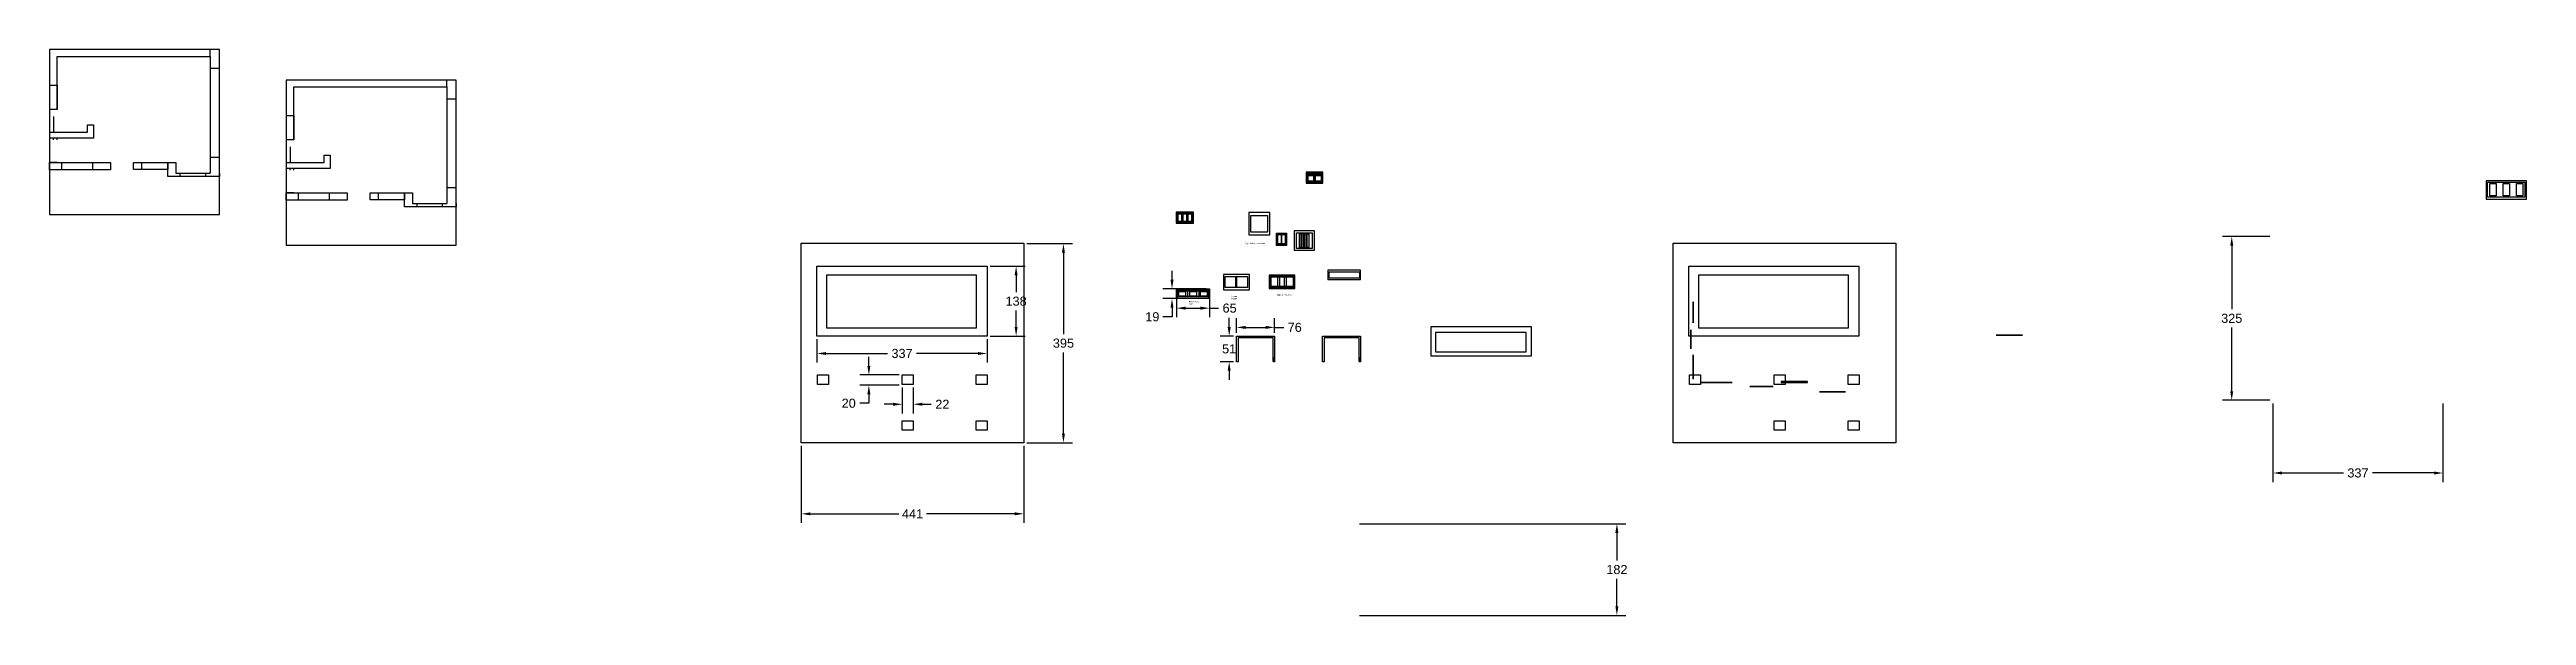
# Model space of a CAD drawing. Header units: millimetres. Extents: x -1543 to 3371, y -450 to 671.
import ezdxf

# ---------------------------------------------------------------- set-up
doc = ezdxf.new("R2010")
doc.units = ezdxf.units.MM
doc.styles.get("Standard").update_dxf_attribs({"font": 'arial.ttf'})
doc.dimstyles.get("Standard").update_dxf_attribs({"dimscale": 100, "dimtxt": 0.18, "dimasz": 0.18, "dimexe": 0.18, "dimexo": 0.0625, "dimgap": 0.09, "dimtad": 0, "dimtih": 1, "dimtoh": 1, "dimdec": 0, "dimzin": 0, "dimdsep": 46, "dimtxsty": 'Standard', "dimcen": 0.09, "dimadec": 0, "dimazin": 0, "dimtfac": 1, "dimtdec": 0, "dimtofl": 0, "dimtmove": 0, "dimatfit": 3, "dimfxl": 1, "dimtolj": 1, "dimtzin": 0, "dimarcsym": 0})

# ---------------------------------------------------------------- blocks, each defined once
blk = doc.blocks.new('*D1')
at = {"color": 0, "lineweight": -2, "transparency": 16777216}
for p, q in [((2861.5, 300.8), (2768.1, 300.8)), ((2786.1, 282.8), (2786.1, 156.7)), ((2786.1, -5.8), (2786.1, 120.3)), ((2861.5, -23.8), (2768.1, -23.8))]:
    blk.add_line(p, q, dxfattribs=at)
at = {"color": 0, "transparency": 16777216}
for points in [[(2783.1, 282.8), (2789.1, 282.8), (2786.1, 300.8)], [(2783.1, -5.8), (2789.1, -5.8), (2786.1, -23.8)]]:
    blk.add_solid(points, dxfattribs=at)
at = {"layer": 'Defpoints', "color": 0, "transparency": 16777216}
for p in [(2786.1, 300.8), (2867.8, 300.8, 4.7), (2867.8, -23.8, 2.3)]:
    blk.add_point(p, dxfattribs=at)
at = {"color": 0, "transparency": 16777216, "insert": (2786.1, 138.5), "char_height": 18, "attachment_point": 5}
blk.add_mtext('\\A1;325', dxfattribs=at)
blk = doc.blocks.new('*D2')
at = {"color": 0, "lineweight": -2, "transparency": 16777216}
for p, q in [((2867.8, -30), (2867.8, -185.9)), ((3205.2, -30), (3205.2, -185.9)), ((2885.8, -167.9), (3007.6, -167.9)), ((3187.2, -167.9), (3065.4, -167.9))]:
    blk.add_line(p, q, dxfattribs=at)
at = {"color": 0, "transparency": 16777216}
for points in [[(2885.8, -164.9), (2885.8, -170.9), (2867.8, -167.9)], [(3187.2, -164.9), (3187.2, -170.9), (3205.2, -167.9)]]:
    blk.add_solid(points, dxfattribs=at)
at = {"layer": 'Defpoints', "color": 0, "transparency": 16777216}
for p in [(2867.8, -23.8, 4.7), (3205.2, -23.8, 4.7), (3205.2, -167.9)]:
    blk.add_point(p, dxfattribs=at)
at = {"color": 0, "transparency": 16777216, "insert": (3036.5, -167.9), "char_height": 18, "attachment_point": 5}
blk.add_mtext('\\A1;337', dxfattribs=at)
blk = doc.blocks.new('*D3')
at = {"layer": 'Defpoints', "color": 0, "transparency": 16777216}
for p in [(1780.7, 119.4), (1709.8, 79.7, 132.5), (1709.8, 79.7, 132.5), (1709.8, 79.7, 154.9), (1709.8, 79.7, 154.9)]:
    blk.add_point(p, dxfattribs=at)
blk = doc.blocks.new('*D4')
at = {"layer": 'Defpoints', "color": 0, "transparency": 16777216}
for p in [(1709.8, 66.3, 200.5), (1709.8, 66.3, 200.5), (1709.8, 66.3, 238.9), (1709.8, 18), (1709.8, 18, 200.5)]:
    blk.add_point(p, dxfattribs=at)
blk = doc.blocks.new('*D5')
at = {"layer": 'Defpoints', "color": 0, "transparency": 16777216}
for p in [(1709.8, 66.3, 238.9), (1709.8, 18, 200.5), (1709.8, 18, 238.9), (1709.8, 18, 238.9), (1892.3, 18)]:
    blk.add_point(p, dxfattribs=at)
blk = doc.blocks.new('*D7')
at = {"color": 0, "lineweight": -2, "transparency": 16777216}
for p, q in [((396.2, 286.8), (486.5, 286.8)), ((468.5, 268.8), (468.5, 107.5)), ((468.5, -90.1), (468.5, 71.1)), ((396.2, -108.1), (486.5, -108.1))]:
    blk.add_line(p, q, dxfattribs=at)
at = {"color": 0, "transparency": 16777216}
for points in [[(465.5, 268.8), (471.5, 268.8), (468.5, 286.8)], [(465.5, -90.1), (471.5, -90.1), (468.5, -108.1)]]:
    blk.add_solid(points, dxfattribs=at)
at = {"layer": 'Defpoints', "color": 0, "transparency": 16777216}
for p in [(389.9, 286.8), (389.9, -108.1), (468.5, -108.1)]:
    blk.add_point(p, dxfattribs=at)
at = {"color": 0, "transparency": 16777216, "insert": (468.5, 89.3), "char_height": 18, "attachment_point": 5}
blk.add_mtext('\\A1;395', dxfattribs=at)
blk = doc.blocks.new('*D8')
at = {"color": 0, "lineweight": -2, "transparency": 16777216}
for p, q in [((-51.5, -114.4), (-51.5, -266.8)), ((389.9, -114.4), (389.9, -266.8)), ((-33.5, -248.8), (141.7, -248.8)), ((371.9, -248.8), (196.7, -248.8))]:
    blk.add_line(p, q, dxfattribs=at)
at = {"color": 0, "transparency": 16777216}
for points in [[(-33.5, -245.8), (-33.5, -251.8), (-51.5, -248.8)], [(371.9, -245.8), (371.9, -251.8), (389.9, -248.8)]]:
    blk.add_solid(points, dxfattribs=at)
at = {"layer": 'Defpoints', "color": 0, "transparency": 16777216}
for p in [(-51.5, -108.1), (389.9, -108.1), (389.9, -248.8)]:
    blk.add_point(p, dxfattribs=at)
at = {"color": 0, "transparency": 16777216, "insert": (169.2, -248.8), "char_height": 18, "attachment_point": 5}
blk.add_mtext('\\A1;441', dxfattribs=at)
blk = doc.blocks.new('*D9')
at = {"color": 0, "lineweight": -2, "transparency": 16777216}
for p, q in [((323.1, 241.7), (392.6, 241.7)), ((374.6, 223.7), (374.6, 190.7)), ((374.6, 121.3), (374.6, 154.3)), ((323.1, 103.3), (392.6, 103.3))]:
    blk.add_line(p, q, dxfattribs=at)
at = {"color": 0, "transparency": 16777216}
for points in [[(371.6, 223.7), (377.6, 223.7), (374.6, 241.7)], [(371.6, 121.3), (377.6, 121.3), (374.6, 103.3)]]:
    blk.add_solid(points, dxfattribs=at)
at = {"layer": 'Defpoints', "color": 0, "transparency": 16777216}
for p in [(316.9, 241.7), (316.9, 103.3), (374.6, 103.3)]:
    blk.add_point(p, dxfattribs=at)
at = {"color": 0, "transparency": 16777216, "insert": (374.6, 172.5), "char_height": 18, "attachment_point": 5}
blk.add_mtext('\\A1;138', dxfattribs=at)
blk = doc.blocks.new('*D10')
at = {"color": 0, "lineweight": -2, "transparency": 16777216}
for p, q in [((-20.4, 97), (-20.4, 50.9)), ((-2.4, 68.9), (119.4, 68.9)), ((298.9, 68.9), (177.1, 68.9)), ((316.9, 97), (316.9, 50.9))]:
    blk.add_line(p, q, dxfattribs=at)
at = {"color": 0, "transparency": 16777216}
for points in [[(-2.4, 71.9), (-2.4, 65.9), (-20.4, 68.9)], [(298.9, 71.9), (298.9, 65.9), (316.9, 68.9)]]:
    blk.add_solid(points, dxfattribs=at)
at = {"layer": 'Defpoints', "color": 0, "transparency": 16777216}
for p in [(-20.4, 103.3), (316.9, 103.3), (-20.4, 68.9)]:
    blk.add_point(p, dxfattribs=at)
at = {"color": 0, "transparency": 16777216, "insert": (148.3, 68.9), "char_height": 18, "attachment_point": 5}
blk.add_mtext('\\A1;337', dxfattribs=at)
blk = doc.blocks.new('*D11')
at = {"color": 0, "lineweight": -2, "transparency": 16777216}
for p, q in [((148.7, 1.4), (148.7, -49.7)), ((170.3, 1.4), (170.3, -49.7)), ((130.7, -31.7), (112.7, -31.7)), ((188.3, -31.7), (206.3, -31.7))]:
    blk.add_line(p, q, dxfattribs=at)
at = {"color": 0, "transparency": 16777216}
for points in [[(130.7, -28.7), (130.7, -34.7), (148.7, -31.7)], [(188.3, -28.7), (188.3, -34.7), (170.3, -31.7)]]:
    blk.add_solid(points, dxfattribs=at)
at = {"layer": 'Defpoints', "color": 0, "transparency": 16777216}
for p in [(148.7, 7.6), (170.3, 7.6), (170.3, -31.7)]:
    blk.add_point(p, dxfattribs=at)
at = {"color": 0, "transparency": 16777216, "insert": (228.3, -31.7), "char_height": 18, "attachment_point": 5}
blk.add_mtext('\\A1;22', dxfattribs=at)
blk = doc.blocks.new('*D12')
at = {"color": 0, "lineweight": -2, "transparency": 16777216}
for p, q in [((82.5, 44.3), (82.5, 62.3)), ((142.5, 26.3), (64.5, 26.3)), ((142.5, 6.3), (64.5, 6.3)), ((82.5, -29.7), (64.5, -29.7)), ((82.5, -11.7), (82.5, -29.7))]:
    blk.add_line(p, q, dxfattribs=at)
at = {"color": 0, "transparency": 16777216}
for points in [[(79.5, 44.3), (85.5, 44.3), (82.5, 26.3)], [(79.5, -11.7), (85.5, -11.7), (82.5, 6.3)]]:
    blk.add_solid(points, dxfattribs=at)
at = {"layer": 'Defpoints', "color": 0, "transparency": 16777216}
for p in [(82.5, 6.3), (148.7, 26.3), (148.7, 6.3)]:
    blk.add_point(p, dxfattribs=at)
at = {"color": 0, "transparency": 16777216, "insert": (42.5, -29.7), "char_height": 18, "attachment_point": 5}
blk.add_mtext('\\A1;20', dxfattribs=at)
blk = doc.blocks.new('*D13')
at = {"color": 0, "lineweight": -2, "transparency": 16777216}
for p, q in [((1055.5, -268.5), (1584.4, -268.5)), ((1566.4, -286.5), (1566.4, -341.1)), ((1566.4, -432.1), (1566.4, -377.5)), ((1055.5, -450.1), (1584.4, -450.1))]:
    blk.add_line(p, q, dxfattribs=at)
at = {"color": 0, "transparency": 16777216}
for points in [[(1563.4, -286.5), (1569.4, -286.5), (1566.4, -268.5)], [(1563.4, -432.1), (1569.4, -432.1), (1566.4, -450.1)]]:
    blk.add_solid(points, dxfattribs=at)
at = {"layer": 'Defpoints', "color": 0, "transparency": 16777216}
for p in [(1049.3, -268.5), (1049.3, -450.1), (1566.4, -450.1)]:
    blk.add_point(p, dxfattribs=at)
at = {"color": 0, "transparency": 16777216, "insert": (1566.4, -359.3), "char_height": 18, "attachment_point": 5}
blk.add_mtext('\\A1;182', dxfattribs=at)
blk = doc.blocks.new('*D14')
at = {"color": 0, "lineweight": -2, "transparency": 16777216}
for p, q in [((692.7, 190.7), (692.7, 140.8)), ((710.7, 158.8), (740.1, 158.8)), ((758.1, 190.7), (758.1, 140.8)), ((758.1, 158.8), (776.1, 158.8))]:
    blk.add_line(p, q, dxfattribs=at)
at = {"color": 0, "transparency": 16777216}
for points in [[(710.7, 161.8), (710.7, 155.8), (692.7, 158.8)], [(740.1, 161.8), (740.1, 155.8), (758.1, 158.8)]]:
    blk.add_solid(points, dxfattribs=at)
at = {"layer": 'Defpoints', "color": 0, "transparency": 16777216}
for p in [(692.7, 196.9), (758.1, 196.9), (758.1, 158.8)]:
    blk.add_point(p, dxfattribs=at)
at = {"color": 0, "transparency": 16777216, "insert": (798.1, 158.8), "char_height": 18, "attachment_point": 5}
blk.add_mtext('\\A1;65', dxfattribs=at)
blk = doc.blocks.new('*D15')
at = {"color": 0, "lineweight": -2, "transparency": 16777216}
for p, q in [((751.8, 196.9), (665.9, 196.9)), ((683.9, 214.9), (683.9, 232.9)), ((751.8, 177.6), (665.9, 177.6)), ((683.9, 159.6), (683.9, 141.6)), ((683.9, 141.6), (665.9, 141.6))]:
    blk.add_line(p, q, dxfattribs=at)
at = {"color": 0, "transparency": 16777216}
for points in [[(680.9, 214.9), (686.9, 214.9), (683.9, 196.9)], [(680.9, 159.6), (686.9, 159.6), (683.9, 177.6)]]:
    blk.add_solid(points, dxfattribs=at)
at = {"layer": 'Defpoints', "color": 0, "transparency": 16777216}
for p in [(758.1, 196.9), (683.9, 177.6), (758.1, 177.6)]:
    blk.add_point(p, dxfattribs=at)
at = {"color": 0, "transparency": 16777216, "insert": (644.8, 141.6), "char_height": 18, "attachment_point": 5}
blk.add_mtext('\\A1;19', dxfattribs=at)
blk = doc.blocks.new('*D16')
at = {"color": 0, "lineweight": -2, "transparency": 16777216}
for p, q in [((811.9, 109.7), (811.9, 138.6)), ((829.9, 120.6), (869.5, 120.6)), ((887.5, 109.7), (887.5, 138.6)), ((887.5, 120.6), (905.5, 120.6))]:
    blk.add_line(p, q, dxfattribs=at)
at = {"color": 0, "transparency": 16777216}
for points in [[(829.9, 123.6), (829.9, 117.6), (811.9, 120.6)], [(869.5, 123.6), (869.5, 117.6), (887.5, 120.6)]]:
    blk.add_solid(points, dxfattribs=at)
at = {"layer": 'Defpoints', "color": 0, "transparency": 16777216}
for p in [(811.9, 103.4), (887.5, 120.6), (887.5, 103.4)]:
    blk.add_point(p, dxfattribs=at)
at = {"color": 0, "transparency": 16777216, "insert": (927.3, 120.6), "char_height": 18, "attachment_point": 5}
blk.add_mtext('\\A1;76', dxfattribs=at)
blk = doc.blocks.new('*D17')
at = {"color": 0, "lineweight": -2, "transparency": 16777216}
for p, q in [((805.6, 103.4), (779.3, 103.4)), ((797.3, 121.4), (797.3, 139.4)), ((805.6, 52.7), (779.3, 52.7)), ((797.3, 34.7), (797.3, 16.7))]:
    blk.add_line(p, q, dxfattribs=at)
at = {"color": 0, "transparency": 16777216}
for points in [[(794.3, 121.4), (800.3, 121.4), (797.3, 103.4)], [(794.3, 34.7), (800.3, 34.7), (797.3, 52.7)]]:
    blk.add_solid(points, dxfattribs=at)
at = {"layer": 'Defpoints', "color": 0, "transparency": 16777216}
for p in [(811.9, 103.4), (797.3, 52.7), (811.9, 52.7)]:
    blk.add_point(p, dxfattribs=at)
at = {"color": 0, "transparency": 16777216, "insert": (797.3, 78), "char_height": 18, "attachment_point": 5}
blk.add_mtext('\\A1;51', dxfattribs=at)

msp = doc.modelspace()

# ---------------------------------------------------------------- linework, layer by layer
for p, q in [((-1224.5, 657.5), (-1224.5, 671.2)), ((-1542.8, 600.9), (-1527.7, 600.9)), ((-1527.7, 600.9), (-1527.7, 552.5)), ((-1224.5, 634.1), (-1205.8, 634.1)), ((-754.9, 597.3, 80), (-754.9, 610.9, 80)), ((-1527.7, 552.5), (-1542.8, 552.5)), ((-1073.3, 540.7, 80), (-1058.2, 540.7, 80)), ((-1058.2, 540.7, 80), (-1058.2, 492.2, 80)), ((-754.9, 573.8, 80), (-736.3, 573.8, 80)), ((-1542.8, 507.7), (-1467.6, 507.7)), ((-1455.8, 495.8), (-1542.8, 495.8)), ((-1535.1, 538.7), (-1535.1, 507.7)), ((-1534.8, 492.3), (-1534.8, 495.8)), ((-1527.7, 492.3), (-1527.7, 495.8)), ((-1467.6, 507.7), (-1467.6, 522.3)), ((-1467.6, 522.3), (-1455.9, 522.3)), ((-1455.9, 522.3), (-1455.9, 507.7)), ((-1455.9, 507.7), (-1455.8, 507.7)), ((-1455.8, 507.7), (-1455.8, 498.9)), ((-1455.8, 498.9), (-1455.8, 495.8)), ((-1058.2, 492.2, 80), (-1073.3, 492.2, 80)), ((-1527.7, 447.4), (-1542.8, 447.4)), ((-1519.4, 447.4), (-1519.4, 433.2)), ((-1457.6, 447.4), (-1457.6, 433.2)), ((-1360.3, 447.4), (-1360.3, 433.7)), ((-1224.5, 458), (-1205.8, 458)), ((-1224.5, 447.4), (-1224.5, 426.2)), ((-1073.3, 447.4, 80), (-998.1, 447.4, 80)), ((-1065.5, 478.5, 80), (-1065.5, 447.4, 80)), ((-998.1, 447.4, 80), (-998.1, 462.1, 80)), ((-998.1, 462.1, 80), (-986.3, 462.1, 80)), ((-986.3, 462.1, 80), (-986.3, 447.4, 80)), ((-986.3, 447.4, 80), (-986.2, 447.4, 80)), ((-986.2, 447.4, 80), (-986.2, 438.7, 80)), ((-1284.1, 426.2), (-1284.1, 419.5)), ((-1233.4, 426.2), (-1233.4, 419.5)), ((-986.2, 435.6, 80), (-1073.3, 435.6, 80)), ((-1065.2, 432.1, 80), (-1065.2, 435.6, 80)), ((-1058.2, 432.1, 80), (-1058.2, 435.6, 80)), ((-986.2, 438.7, 80), (-986.2, 435.6, 80)), ((-754.9, 397.7, 80), (-736.3, 397.7, 80)), ((950.2, 426), (983.2, 426)), ((966.7, 423.7), (966.7, 408.1)), ((-1058.2, 387.2, 80), (-1073.3, 387.2, 80)), ((-1049.8, 387.2, 80), (-1049.8, 373, 80)), ((-988, 387.2, 80), (-988, 373, 80)), ((-890.8, 387.2, 80), (-890.8, 373.5, 80)), ((-814.5, 365.9, 80), (-814.5, 359.3, 80)), ((-763.8, 365.9, 80), (-763.8, 359.3, 80)), ((-754.9, 387.2, 80), (-754.9, 365.9, 80)), ((810, 221.6), (810, 199.5)), ((810, 221.6), (810, 199.5)), ((810, 221.6), (810, 199.5)), ((810, 221.6), (810, 199.5)), ((810, 221.6), (810, 199.5)), ((810, 221.6), (810, 199.5)), ((812.1, 221.6), (812.1, 199.5)), ((812.1, 221.6), (812.1, 199.5)), ((714.3, 195.3), (714.3, 181.6)), ((714.3, 195.3), (714.3, 181.6)), ((736.9, 195.3), (736.9, 181.6)), ((736.9, 195.3), (736.9, 181.6)), ((737.3, 181.6), (737.3, 181.6)), ((737.3, 181.6), (737.3, 181.6)), ((815.3, 65.7), (815.3, 52.7)), ((884.3, 61.7), (884.3, 52.7)), ((986, 65.7), (986, 52.7)), ((1055, 61.7), (1055, 52.7))]:
    msp.add_line(p, q)
at = {"extrusion": (-1, 1.83697e-16, 6.12323e-17)}
msp.add_line((1717.8, 42.4, 237.7), (1717.8, 42.4, 203.8), dxfattribs=at)
at = {"extrusion": (0, -1, 6.12323e-17)}
for p, q in [((1753.2, 11.3, 245.1), (1753.2, 11.3, 231.4)), ((1775.8, 11.3, 245.1), (1775.8, 11.3, 231.4))]:
    msp.add_line(p, q, dxfattribs=at)
at = {"extrusion": (0, -0.998113, 0.061396)}
for p, q in [((1916.9, 13.2, 230.8), (1916.9, 11.9, 208.8)), ((1916.9, 13.2, 230.8), (1916.9, 11.9, 208.8)), ((1916.9, 13.2, 230.8), (1916.9, 11.9, 208.8)), ((1919, 13.2, 230.8), (1919, 11.9, 208.8))]:
    msp.add_line(p, q, dxfattribs=at)
for points in [[(-1542.8, 344.2), (-1205.8, 344.2), (-1205.8, 671.2), (-1542.8, 671.2)], [(-1542.8, 447.4), (-1422.2, 447.4), (-1422.2, 433.2), (-1542.8, 433.2)], [(-1376.1, 447.4), (-1308, 447.4), (-1308, 433.7), (-1376.1, 433.7)], [(950.2, 406.3), (983.2, 406.3), (983.2, 428.3), (950.2, 428.3)], [(951.8, 423.7), (981.5, 423.7), (981.5, 408.1), (951.8, 408.1)], [(953.8, 421.9), (964.5, 421.9), (964.5, 410.2), (953.8, 410.2)], [(968.8, 421.9), (979.5, 421.9), (979.5, 410.2), (968.8, 410.2)], [(3290.8, 374.9), (3370.8, 374.9), (3370.8, 410.9), (3290.8, 410.9)], [(3293.7, 408.2), (3367.6, 408.2), (3367.6, 378.7), (3293.7, 378.7)], [(3298.4, 405.8), (3311, 405.8), (3311, 381.3), (3298.4, 381.3)], [(3324.6, 406), (3337.3, 406), (3337.3, 381.5), (3324.6, 381.5)], [(3351, 405.8), (3363.6, 405.8), (3363.6, 381.3), (3351, 381.3)], [(692.3, 327.2), (726.3, 327.2), (726.3, 349.2), (692.3, 349.2)], [(694, 347.5), (724.6, 347.5), (724.6, 328.9), (694, 328.9)], [(696, 345.9), (702.8, 345.9), (702.8, 330.2), (696, 330.2)], [(706, 346), (712.8, 346), (712.8, 330.3), (706, 330.3)], [(715.8, 345.9), (722.6, 345.9), (722.6, 330.2), (715.8, 330.2)], [(836.2, 304.3), (878.2, 304.3), (878.2, 348.3), (836.2, 348.3)], [(840.2, 342.7), (873.5, 342.7), (873.5, 309.4), (840.2, 309.4)], [(891.2, 307.7), (910.8, 307.7), (910.8, 283), (891.2, 283)], [(892.3, 306.6), (909.7, 306.6), (909.7, 284.3), (892.3, 284.3)], [(893.5, 304.5), (900.2, 304.5), (900.2, 286.4), (893.5, 286.4)], [(901.9, 304.5), (908.6, 304.5), (908.6, 286.4), (901.9, 286.4)], [(926.5, 311.7), (926.5, 273.7), (966.5, 273.7), (966.5, 311.7)], [(961.7, 308.2), (961.7, 277.2), (930.5, 277.2), (930.5, 308.2)], [(936.3, 306), (936.3, 279.1), (940.3, 279.1), (940.3, 306)], [(941.3, 306), (941.3, 279.1), (945.3, 279.1), (945.3, 306)], [(946.4, 306), (946.4, 279.1), (950.4, 279.1), (950.4, 306)], [(955.6, 306), (955.6, 279.1), (952.1, 279.1), (952.1, 306)], [(-51.5, 287.8), (389.9, 287.8), (389.9, -108.1), (-51.5, -108.1)], [(1678.2, 287.8), (2119.7, 287.8), (2119.7, -108.1), (1678.2, -108.1)], [(-20.4, 241.7), (316.9, 241.7), (316.9, 103.3), (-20.4, 103.3)], [(-1, 224.5), (295.4, 224.5), (295.4, 119.4), (-1, 119.4)], [(692.7, 196.9), (758.1, 196.9), (758.1, 177.6), (692.7, 177.6)], [(785.7, 195.4), (837.7, 195.4), (837.7, 225.4), (785.7, 225.4)], [(785.7, 195.4), (837.7, 195.4), (837.7, 225.4), (785.7, 225.4)], [(789.4, 221.6), (833.9, 221.6), (833.9, 199.5), (789.4, 199.5)], [(789.4, 221.6), (833.9, 221.6), (833.9, 199.5), (789.4, 199.5)], [(876.6, 197.4), (927.6, 197.4), (927.6, 224.4), (876.6, 224.4)], [(876.6, 197.4), (927.6, 197.4), (927.6, 224.4), (876.6, 224.4)], [(878.6, 222), (925.6, 222), (925.6, 199.9), (878.6, 199.9)], [(878.6, 222), (925.6, 222), (925.6, 199.9), (878.6, 199.9)], [(880.4, 220.7), (897.3, 220.7), (897.3, 201.7), (880.4, 201.7)], [(880.4, 220.7), (897.3, 220.7), (897.3, 201.7), (880.4, 201.7)], [(893.6, 220.7), (910.5, 220.7), (910.5, 201.7), (893.6, 201.7)], [(893.6, 220.7), (910.5, 220.7), (910.5, 201.7), (893.6, 201.7)], [(907.1, 220.7), (923.9, 220.7), (923.9, 201.7), (907.1, 201.7)], [(907.1, 220.7), (923.9, 220.7), (923.9, 201.7), (907.1, 201.7)], [(993.1, 215.3), (1058.1, 215.3), (1058.1, 234.3), (993.1, 234.3)], [(995.5, 230.9), (1055.7, 230.9), (1055.7, 218.1), (995.5, 218.1)], [(1709.4, 241.7), (2046.6, 241.7), (2046.6, 103.3), (1709.4, 103.3)], [(1728.7, 224.5), (2025.1, 224.5), (2025.1, 119.4), (1728.7, 119.4)], [(694.4, 179.3), (756.4, 179.3), (756.4, 195.3), (694.4, 195.3)], [(694.4, 179.3), (756.4, 179.3), (756.4, 195.3), (694.4, 195.3)], [(695.8, 193.4), (754.8, 193.4), (754.8, 181.6), (695.8, 181.6)], [(695.8, 193.4), (754.8, 193.4), (754.8, 181.6), (695.8, 181.6)], [(697.4, 191.8), (710.6, 191.8), (710.6, 182.5), (697.4, 182.5)], [(697.4, 191.8), (710.6, 191.8), (710.6, 182.5), (697.4, 182.5)], [(719.1, 191.8), (732.3, 191.8), (732.3, 182.5), (719.1, 182.5)], [(719.1, 191.8), (732.3, 191.8), (732.3, 182.5), (719.1, 182.5)], [(740.2, 191.8), (753.4, 191.8), (753.4, 182.5), (740.2, 182.5)], [(740.2, 191.8), (753.4, 191.8), (753.4, 182.5), (740.2, 182.5)], [(1197.2, 64.3), (1397.2, 64.3), (1397.2, 121.6), (1197.2, 121.6)], [(1206.4, 72.2), (1386.4, 72.2), (1386.4, 110.2), (1206.4, 110.2)], [(-19.3, 26.3), (2.3, 26.3), (2.3, 7.6), (-19.3, 7.6)], [(148.7, 26.3), (170.3, 26.3), (170.3, 7.6), (148.7, 7.6)], [(295.5, 26.3), (317.1, 26.3), (317.1, 7.6), (295.5, 7.6)], [(1710.5, 26.3), (1732, 26.3), (1732, 7.6), (1710.5, 7.6)], [(1878.5, 26.3), (1900.1, 26.3), (1900.1, 7.6), (1878.5, 7.6)], [(2025.2, 26.3), (2046.8, 26.3), (2046.8, 7.6), (2025.2, 7.6)], [(148.7, -64.2), (170.3, -64.2), (170.3, -82.8), (148.7, -82.8)], [(295.5, -64.2), (317.1, -64.2), (317.1, -82.8), (295.5, -82.8)], [(1878.5, -64.2), (1900.1, -64.2), (1900.1, -82.8), (1878.5, -82.8)], [(2025.2, -64.2), (2046.8, -64.2), (2046.8, -82.8), (2025.2, -82.8)]]:
    msp.add_lwpolyline(points, close=True)
for points in [[(-1527.7, 552.5), (-1527.7, 657.5), (-1224.5, 657.5), (-1224.5, 447.4)], [(-1292.5, 419.6), (-1308, 419.6), (-1308, 447.4), (-1292.5, 447.4), (-1292.5, 426.2)], [(-1292.5, 426.2), (-1224.5, 426.2)], [(-1205.8, 426.2), (-1205.8, 419.5), (-1292.5, 419.5), (-1292.5, 419.6)], [(815.3, 52.7), (811.9, 52.7), (811.9, 103.4), (887.5, 103.4), (887.5, 52.7), (884.3, 52.7)], [(884.3, 54), (884.3, 100), (815.3, 100), (815.3, 54)], [(986, 52.7), (982.5, 52.7), (982.5, 103.4), (1058.1, 103.4), (1058.1, 52.7), (1055, 52.7)], [(1055, 54), (1055, 100), (986, 100), (986, 54)]]:
    msp.add_lwpolyline(points)
for points, elevation in [([(-1073.3, 283.9), (-736.3, 283.9), (-736.3, 610.9), (-1073.3, 610.9)], 80), ([(-1073.3, 387.2), (-952.6, 387.2), (-952.6, 373), (-1073.3, 373)], 80), ([(-906.5, 387.2), (-838.4, 387.2), (-838.4, 373.5), (-906.5, 373.5)], 80), ([(1830.4, 3.8), (1876.5, 3.8), (1876.5, 3.8), (1830.4, 3.8)], 248.7)]:
    msp.add_lwpolyline(points, close=True, dxfattribs=dict(elevation=elevation))
at = {"elevation": 80}
for points in [[(-1058.2, 492.2), (-1058.2, 597.3), (-754.9, 597.3), (-754.9, 387.2)], [(-822.9, 359.3), (-838.4, 359.3), (-838.4, 387.2), (-822.9, 387.2), (-822.9, 365.9)], [(-822.9, 365.9), (-754.9, 365.9)], [(-736.3, 365.9), (-736.3, 359.3), (-822.9, 359.3), (-822.9, 359.3)]]:
    msp.add_lwpolyline(points, dxfattribs=at)
at = {"extrusion": (-1, 1.83697e-16, 6.12323e-17)}
for points, elevation in [([(-171.5, 197.9), (-129.5, 197.9), (-129.5, 241.9), (-171.5, 241.9)], -1717.9), ([(-167.5, 236.3), (-134.1, 236.3), (-134.1, 203), (-167.5, 203)], -1717.9), ([(-116.1, 212.1), (-78.1, 212.1), (-78.1, 252.1), (-116.1, 252.1)], -1713.2), ([(-112.6, 247.4), (-81.7, 247.4), (-81.7, 216.2), (-112.6, 216.2)], -1713.2), ([(-110.5, 241.2), (-83.6, 241.2), (-83.6, 237.8), (-110.5, 237.8)], -1713.2), ([(-110.5, 232), (-83.6, 232), (-83.6, 236), (-110.5, 236)], -1713.2), ([(-110.5, 227), (-83.6, 227), (-83.6, 231), (-110.5, 231)], -1713.2), ([(-110.5, 221.9), (-83.6, 221.9), (-83.6, 225.9), (-110.5, 225.9)], -1713.2), ([(-66.3, 200.5), (-18.3, 200.5), (-18.3, 240.5), (-66.3, 240.5)], -1717.8), ([(-63.9, 237.7), (-20.8, 237.7), (-20.8, 203.8), (-63.9, 203.8)], -1717.8), ([(-62.2, 235.2), (-44.1, 235.2), (-44.1, 205.8), (-62.2, 205.8)], -1717.8), ([(-40.3, 235.2), (-22.2, 235.2), (-22.2, 205.8), (-40.3, 205.8)], -1717.8)]:
    msp.add_lwpolyline(points, close=True, dxfattribs=dict(at, elevation=elevation))
at = {"extrusion": (0, -1, 6.12323e-17)}
for points, elevation in [([(2318.8, -7), (2370.8, -7), (2370.8, 8), (2318.8, 8)], -105), ([(2320.6, 6.3), (2369.3, 6.3), (2369.3, -5.4), (2320.6, -5.4)], -105), ([(2322.2, 4.6), (2330.7, 4.6), (2330.7, -4.1), (2322.2, -4.1)], -105), ([(2334.8, 4.6), (2343.4, 4.6), (2343.4, -4.1), (2334.8, -4.1)], -105), ([(2347.2, 4.6), (2355.8, 4.6), (2355.8, -4.1), (2347.2, -4.1)], -105), ([(2359.3, 4.6), (2367.9, 4.6), (2367.9, -4.1), (2359.3, -4.1)], -105), ([(1733.3, 229.1), (1795.3, 229.1), (1795.3, 245.1), (1733.3, 245.1)], -11.3), ([(1734.7, 243.2), (1793.7, 243.2), (1793.7, 231.4), (1734.7, 231.4)], -11.3), ([(1736.2, 241.5), (1749.5, 241.5), (1749.5, 232.3), (1736.2, 232.3)], -11.3), ([(1758, 241.5), (1771.2, 241.5), (1771.2, 232.3), (1758, 232.3)], -11.3), ([(1779, 241.5), (1792.3, 241.5), (1792.3, 232.3), (1779, 232.3)], -11.3)]:
    msp.add_lwpolyline(points, close=True, dxfattribs=dict(at, elevation=elevation))
at = {"extrusion": (0, -0.998113, 0.061396), "elevation": 1}
for points in [[(1892.6, 205), (1944.6, 205), (1944.6, 235), (1892.6, 235)], [(1896.3, 231.2), (1940.9, 231.2), (1940.9, 209.1), (1896.3, 209.1)]]:
    msp.add_lwpolyline(points, close=True, dxfattribs=at)
at = {"extrusion": (0, 1, -1.83697e-16), "elevation": -7.1}
for points in [[(-1968.6, 233.2), (-2019.6, 233.2), (-2019.6, 206.2), (-1968.6, 206.2)], [(-1970.6, 208.6), (-2017.5, 208.6), (-2017.5, 230.7), (-1970.6, 230.7)], [(-1972.4, 210), (-1989.2, 210), (-1989.2, 228.9), (-1972.4, 228.9)], [(-1985.6, 210), (-2002.4, 210), (-2002.4, 228.9), (-1985.6, 228.9)], [(-1999, 210), (-2015.9, 210), (-2015.9, 228.9), (-1999, 228.9)]]:
    msp.add_lwpolyline(points, close=True, dxfattribs=at)

# ---------------------------------------------------------------- texts
at = {"char_height": 2.5, "attachment_point": 1}
for s, insert in [('Right Side window corner', (829.1, 288.5)), ('Third Window front', (892, 185.9)), ('Third Window front', (892, 185.9))]:
    msp.add_mtext(s, dxfattribs=dict(at, insert=insert))
for s, width, insert in [('First Window front', 24.884, (717.5, 172.7)), ('First Window front', 24.884, (717.5, 172.7)), ('Second Window\\P`', 20.141, (801.5, 183.2)), ('Second Window\\P`', 20.141, (801.5, 183.2))]:
    msp.add_mtext_dynamic_manual_height_columns(s, width=width, gutter_width=12.5, heights=[0], dxfattribs=dict(at, insert=insert))

# ---------------------------------------------------------------- dimensions: what is measured, and where the dimension line sits
for base, p1, p2, picture, middle in [((2786.1, 300.8), (2867.8, -23.8, 2.3), (2867.8, 300.8, 4.7), '*D1', (2786.1, 138.5)), ((468.5, -108.1), (389.9, 286.8), (389.9, -108.1), '*D7', (468.5, 89.3)), ((374.6, 103.3), (316.9, 241.7), (316.9, 103.3), '*D9', (374.6, 172.5)), ((683.9, 177.6), (758.1, 196.9), (758.1, 177.6), '*D15', (644.8, 141.6)), ((797.3, 52.7), (811.9, 103.4), (811.9, 52.7), '*D17', (797.3, 78)), ((82.5, 6.3), (148.7, 26.3), (148.7, 6.3), '*D12', (42.5, -29.7)), ((1566.4, -450.1), (1049.3, -268.5), (1049.3, -450.1), '*D13', (1566.4, -359.3))]:
    dim = msp.add_linear_dim(base=base, p1=p1, p2=p2, angle=90, dimstyle='Standard')
    dim.commit()
    dim.dimension.update_dxf_attribs({"geometry": picture, "text_midpoint": middle})
for base, p1, p2, picture, middle in [((758.1, 158.8), (692.7, 196.9), (758.1, 196.9), '*D14', (798.1, 158.8)), ((-20.4, 68.9), (316.9, 103.3), (-20.4, 103.3), '*D10', (148.3, 68.9)), ((887.5, 120.6), (811.9, 103.4), (887.5, 103.4), '*D16', (927.3, 120.6)), ((170.3, -31.7), (148.7, 7.6), (170.3, 7.6), '*D11', (228.3, -31.7)), ((3205.2, -167.9), (2867.8, -23.8, 4.7), (3205.2, -23.8, 4.7), '*D2', (3036.5, -167.9)), ((389.9, -248.8), (-51.5, -108.1), (389.9, -108.1), '*D8', (169.2, -248.8))]:
    dim = msp.add_linear_dim(base=base, p1=p1, p2=p2, dimstyle='Standard')
    dim.commit()
    dim.dimension.update_dxf_attribs({"geometry": picture, "text_midpoint": middle})
for base, line1, line2, picture, middle in [((1780.7277163, 119.3649072), ((1709.8030559, 79.6511073, 132.5), (1709.8030559, 79.6511073, 154.8861601)), ((1709.8030559, 79.6511073, 132.5), (1709.8030559, 79.6511073, 154.8861601)), '*D3', (1780.7277163, 119.3649072)), ((1709.8, 18), ((1709.8, 66.3, 200.5), (1709.8, 66.3, 238.9)), ((1709.8, 66.3, 200.5), (1709.8, 18, 200.5)), '*D4', (1709.8, 18)), ((1892.3, 18), ((1709.8, 66.3, 238.9), (1709.8, 18, 238.9)), ((1709.8, 18, 200.5), (1709.8, 18, 238.9)), '*D5', (1892.3, 18))]:
    dim = msp.add_angular_dim_2l(base=base, line1=line1, line2=line2, dimstyle='Standard')
    dim.commit()
    dim.dimension.update_dxf_attribs({"geometry": picture, "text_midpoint": middle})

doc.saveas('drawing.dxf')
